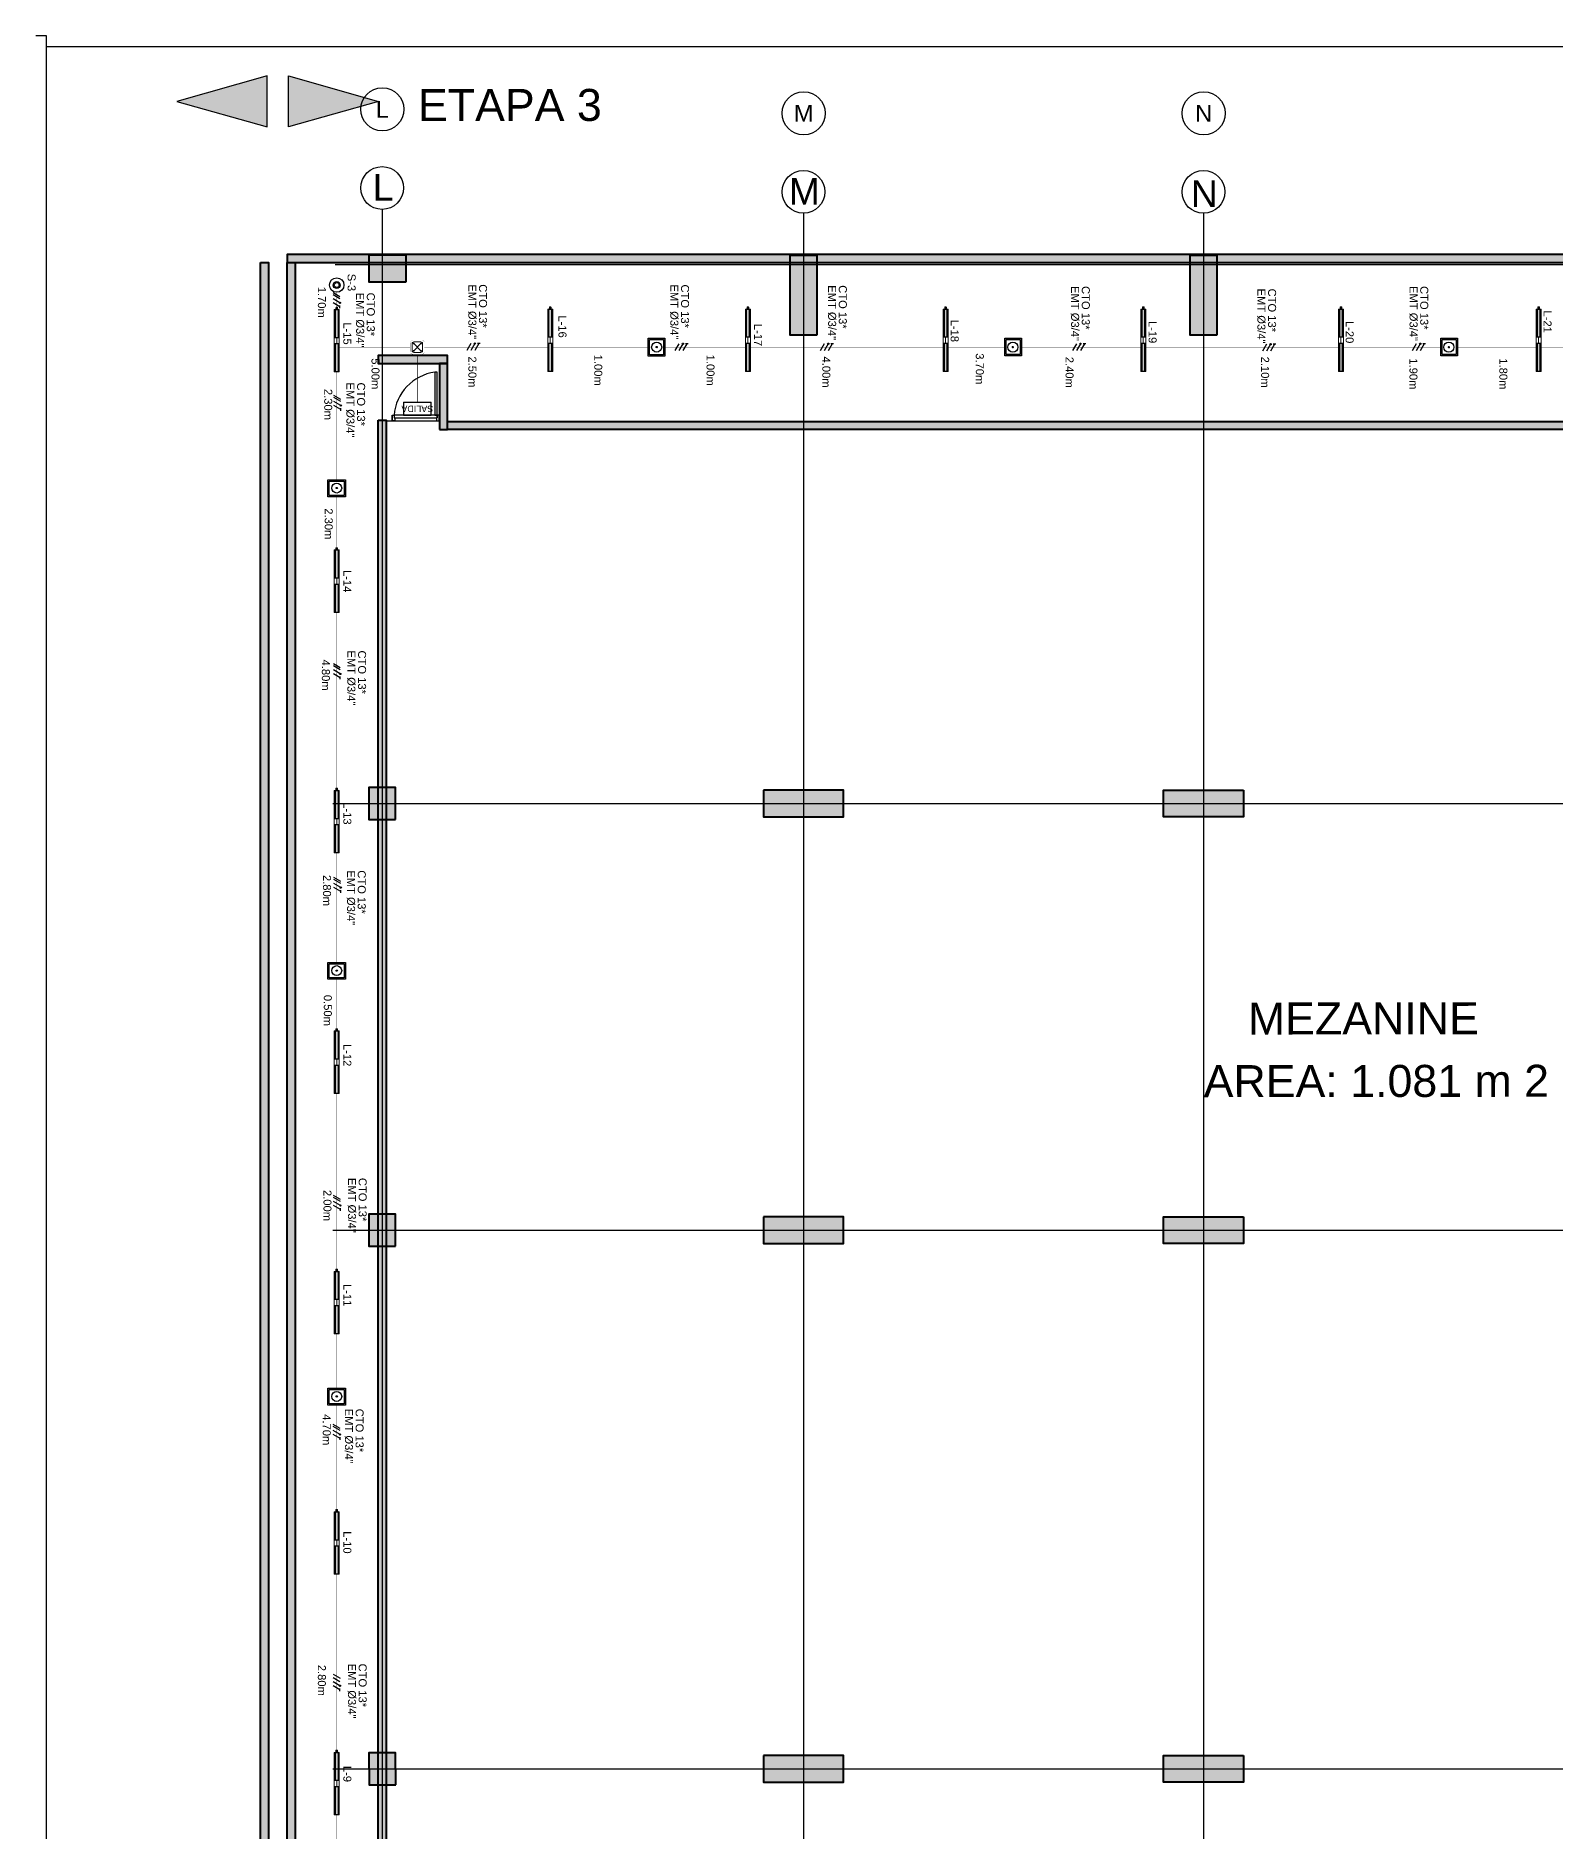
# Model space of a CAD drawing. Header units: millimetres. Extents: x -363 to 427, y -108 to 824.
# Drawn here: x 288.28 to 316.77, y -62.94 to -29.28 of the extents above; entities that cross this region are included whole.
import ezdxf
from ezdxf.enums import TextEntityAlignment as Align
from ezdxf.lldxf.tags import DXFTag

# ---------------------------------------------------------------- set-up
doc = ezdxf.new("R2010")
doc.units = ezdxf.units.MM
for name, pattern in [('Center', [50.8, 31.75, -6.35, 6.35, -6.35]), ('HIDDEN', [9.525, 6.35, -3.175]), ('LÍNEAS_OCULTASX2', [0.75, 0.5, -0.25])]:
    doc.linetypes.add(name, pattern=pattern)
for name, color, linetype in [('-ALAMBRADO', 7, 'Continuous'), ('1amobla', 2, 'Continuous'), ('A-columnas', 6, 'Continuous'), ('A_CIRCULO DE EJES', 252, 'Continuous'), ('AREA CIRCULACION', 8, 'Continuous'), ('CAJA DE PASO', 86, 'Continuous'), ('EJE-ESTRUCTURA', 8, 'Center'), ('F-2', 8, 'Continuous'), ('GG_EMERGENCIA 03', 1, 'Continuous'), ('GG_LUMINARIA LED HERMETICA', 1, 'Continuous'), ('JCA_HATCH 254', 252, 'Continuous'), ('JCA_TEXTO1', 8, 'Continuous'), ('JCA_TEXTO2', 8, 'Continuous'), ('MUEBLE', 8, 'Continuous'), ('SENSOR MOVIMIENTO', 3, 'Continuous'), ('Textos-espacios', 8, 'Continuous')]:
    doc.layers.add(name, color=color, linetype=linetype)
for name, color, linetype, lineweight in [('-CN-GYD-INTERRUPTORES DE PARED', 3, 'Continuous', 20), ('-CN-GYD-TUBERÍA TOMACORRIENTE', 5, 'Continuous', 5), ('-CN-GYD-TUBERÍA TOMACORRIENTE PVC', 86, 'Continuous', 18), ('_TEXTO', 7, 'Continuous', 9), ('Estructura', 250, 'Continuous', 40), ('L', 7, 'Continuous', 15), ('LUMINARIA DE EMERGENCIA PARA SOBREPONER', 1, 'Continuous', 25), ('TEXTOS', 251, 'Continuous', 20)]:
    doc.layers.add(name, color=color, linetype=linetype, lineweight=lineweight)
doc.layers.add('A-HATCH CONCRETO', color=7, linetype='Continuous', true_color=0xcfcfcf)
doc.layers.add('HACHTCOLUMNA', color=7, linetype='Continuous', true_color=0x5c5c5c)
doc.layers.add('Muro', color=250, linetype='Continuous', lineweight=40, true_color=0x333333)
doc.styles.add('A_TEXT1', font='arial.ttf')
doc.styles.get("Standard").update_dxf_attribs({"font": 'arial.ttf'})
doc.styles.add('style2', font='arial.ttf', dxfattribs={"width": 1.5})
tags = doc.linetypes.add('EMT_LINE', pattern='A,0.5,-0.2,["EMT",Standard,S=0.1,R=0,X=-0.1,Y=-0.05],-0.25', length=0.95).pattern_tags.tags
tags[6] = DXFTag(74, 10)
pattern_1 = [(270, (73.633, -1.35), (10.40324, -6.00631), [1.50158, -10.51105]), (360, (73.6335, -2.101), (10.40324, 6.00631), [0.75079, -20.05569]), (360, (73.6335, -2.289), (10.40324, 6.00631), [0.60063, -20.20584]), (360, (73.6335, -1.9134), (10.40324, 6.00631), [0.60063, -20.20584]), (330, (73.633, -2.477), (10.40324, 6.00631), [0.4805, -11.53212]), (30, (73.633, -1.726), (4e-09, 12.01262), [0.4805, -11.53212])]
pattern_2 = [(0, (0, 0), (0, 6.985), [5.08, -1.905]), (90, (0, 0), (-6.985, 4e-16), [5.08, -1.905])]

# ---------------------------------------------------------------- blocks, each defined once
blk = doc.blocks.new('O6C20-MDW')
at = {"layer": 'SENSOR MOVIMIENTO'}
for radius in [129, 62.1, 43.1]:
    blk.add_circle((63166, 32657), radius, dxfattribs=at)
blk = doc.blocks.new('2x')
at = {"layer": '-ALAMBRADO'}
h = blk.add_hatch(color=256, dxfattribs=at)
edge = h.paths.add_edge_path()
edge.add_arc((0.075, 0.13), 0.025, 0, 360)
for p, q in [((-0.075, 0.13), (-0.225, -0.13)), ((0.075, 0.13), (-0.075, -0.13)), ((0.225, 0.13), (0.075, -0.13))]:
    blk.add_line(p, q, dxfattribs=at)
blk.add_lwpolyline([(0.275, 0.13), (0.175, 0.13)], dxfattribs=at)
blk.add_circle((0.075, 0.13), 0.025, dxfattribs=at)
blk = doc.blocks.new('*U566')
at = {"layer": '-ALAMBRADO'}
blk.add_blockref('2x', (0, 0), dxfattribs=at)
blk = doc.blocks.new('GG_HERMETICA')
h = blk.add_hatch()
h.set_pattern_fill('SWAMP', color=252, scale=0.472938, angle=270)
h.set_pattern_definition(pattern_1)
h.paths.add_polyline_path([(-20, -30), (-20, 17), (-550, 17), (-550, -30)])
h = blk.add_hatch()
h.set_pattern_fill('SWAMP', color=252, scale=0.472938, angle=270)
h.set_pattern_definition(pattern_1)
h.paths.add_polyline_path([(620, -30), (620, 17), (90, 17), (90, -30)])
at = {"layer": '-CN-GYD-INTERRUPTORES DE PARED', "color": 1, "extrusion": (0, 0, -1)}
for p, q in [((-550, -53), (-550, 40)), ((-550, 40), (-525, 40)), ((-525, 40), (-20, 40)), ((90, 40), (620, 40)), ((620, 40), (620, -53)), ((-20, -53), (-550, -53)), ((594, -53), (90, -53)), ((620, -53), (594, -53))]:
    blk.add_line(p, q, dxfattribs=at)
at = {"layer": '-CN-GYD-INTERRUPTORES DE PARED', "color": 1}
for p, q in [((90, 40), (-20, 40)), ((-20, 40), (-20, -53)), ((90, -53), (90, 40)), ((622, 6), (620, 6)), ((620, 6), (620, -6)), ((622, 10), (623, 11)), ((622, 8), (622, 10)), ((622, 7), (622, 8)), ((622, 5), (622, 7)), ((622, -6), (622, 6)), ((623, 4), (622, 5)), ((622, -3), (623, 1)), ((623, 11), (623, 11)), ((623, 11), (630, 11)), ((623, 1), (623, 4)), ((623, 1), (623, 1)), ((630, 11), (630, 6)), ((630, 6), (631, 6)), ((631, 6), (631, 9)), ((631, 9), (639, 9)), ((639, 9), (639, 6)), ((639, 6), (640, 6)), ((640, 10), (650, 10)), ((640, 6), (640, 10)), ((650, 10), (652, 8)), ((652, 8), (656, 8)), ((656, 8), (658, 8)), ((658, 8), (661, 5)), ((661, 5), (661, -6)), ((-20, -6), (90, -6)), ((620, -19), (620, -6)), ((622, -19), (620, -19)), ((622, -6), (622, -3)), ((622, -6), (622, -9)), ((622, -6), (622, -19)), ((622, -9), (623, -13)), ((623, -17), (622, -18)), ((622, -18), (622, -19)), ((622, -19), (622, -21)), ((622, -21), (622, -22)), ((622, -22), (623, -24)), ((623, -13), (623, -14)), ((623, -14), (623, -17)), ((623, -24), (623, -24)), ((623, -24), (630, -24)), ((630, -24), (630, -19)), ((630, -19), (631, -19)), ((631, -19), (631, -22)), ((631, -22), (639, -22)), ((639, -22), (639, -19)), ((639, -19), (640, -19)), ((640, -19), (640, -22)), ((640, -22), (650, -22)), ((650, -22), (652, -20)), ((652, -20), (656, -20)), ((656, -20), (658, -20)), ((658, -20), (661, -17)), ((661, -17), (661, -6))]:
    blk.add_line(p, q, dxfattribs=at)
for points in [[(623, 4), (630, 4)], [(623, 1), (630, 1)], [(629, 11), (629, 4), (629, 1), (629, -6)], [(630, 6), (630, -6)], [(631, 6), (631, -6)], [(639, 2), (631, 2)], [(639, 6), (639, -6)], [(640, 6), (640, -6)], [(640, 1), (650, 1), (650, 3), (640, 3)], [(650, 3), (652, 5)], [(650, 1), (652, -3)], [(652, 8), (652, -6)], [(-20, -53), (90, -53)], [(623, -14), (630, -14)], [(623, -17), (630, -17)], [(629, -24), (629, -17), (629, -14), (629, -6)], [(630, -19), (630, -6)], [(631, -19), (631, -6)], [(639, -15), (631, -15)], [(639, -19), (639, -6)], [(640, -19), (640, -6)], [(640, -14), (650, -14), (650, -15), (640, -15)], [(650, -14), (652, -10)], [(650, -15), (652, -17)], [(652, -20), (652, -6)]]:
    blk.add_lwpolyline(points, dxfattribs=at)
at = {"color": 1}
for points in [[(-20, 17), (-20, -30), (-550, -30), (-550, 17)], [(620, 17), (620, -30), (90, -30), (90, 17)]]:
    blk.add_lwpolyline(points, close=True, dxfattribs=at)
blk = doc.blocks.new('3x')
at = {"layer": '-ALAMBRADO'}
h = blk.add_hatch(color=256, dxfattribs=at)
edge = h.paths.add_edge_path()
edge.add_arc((0.078, 0.13), 0.025, 0, 360)
for p, q in [((-0.152, 0.13), (-0.302, -0.13)), ((-0.072, 0.13), (-0.222, -0.13)), ((0.078, 0.13), (-0.072, -0.13)), ((0.228, 0.13), (0.078, -0.13))]:
    blk.add_line(p, q, dxfattribs=at)
blk.add_lwpolyline([(0.278, 0.13), (0.178, 0.13)], dxfattribs=at)
blk.add_circle((0.078, 0.13), 0.025, dxfattribs=at)
blk = doc.blocks.new('*U583')
at = {"layer": '-ALAMBRADO'}
blk.add_blockref('3x', (0, 0), dxfattribs=at)
blk = doc.blocks.new('1')
at = {"layer": '-ALAMBRADO'}
blk.add_line((0.075, 0.13), (-0.075, -0.13), dxfattribs=at)
blk = doc.blocks.new('*U582')
at = {"layer": '-ALAMBRADO'}
blk.add_blockref('1', (0, 0), dxfattribs=at)
blk = doc.blocks.new('A_B_Eje')
at = {"layer": 'A_CIRCULO DE EJES', "ltscale": 1.5}
blk.add_circle((0, 0), 0.0045, dxfattribs=at)
at = {"layer": 'A_CIRCULO DE EJES', "ltscale": 1.5, "style": 'A_TEXT1'}
blk.add_attdef('EJE', text='', height=0.0035, dxfattribs=at).set_placement((0, 0), align=Align.MIDDLE_CENTER)
blk = doc.blocks.new('estructura etapa 3')
at = {"layer": 'HACHTCOLUMNA', "transparency": 33554687}
h = blk.add_hatch(color=256, dxfattribs=at)
h.paths.add_polyline_path([(-891.651, -6658.124), (-891.651, -6657.624), (-892.35, -6657.624), (-892.35, -6658.124)])
h.paths.add_polyline_path([(-849.354, -6658.124), (-849.354, -6657.624), (-850.055, -6657.624), (-850.055, -6658.124)])
h.paths.add_polyline_path([(-856.154, -6658.124), (-856.154, -6657.624), (-856.654, -6657.624), (-856.654, -6658.124)])
h.paths.add_polyline_path([(-876.45, -6659.124), (-876.95, -6659.124), (-876.95, -6657.624), (-876.45, -6657.624)])
h.paths.add_polyline_path([(-883.95, -6659.124), (-884.45, -6659.124), (-884.45, -6657.624), (-883.95, -6657.624)])
h.paths.add_polyline_path([(-860.452, -6659.124), (-860.952, -6659.124), (-860.952, -6657.624), (-860.452, -6657.624)])
h.paths.add_polyline_path([(-867.95, -6659.124), (-868.45, -6659.124), (-868.45, -6657.624), (-867.95, -6657.624)])
h.paths.add_polyline_path([(-891.85, -6668.199), (-891.851, -6667.599), (-892.35, -6667.599), (-892.349, -6668.199)])
h.paths.add_polyline_path([(-849.354, -6668.199), (-849.354, -6667.599), (-849.854, -6667.599), (-849.854, -6668.199)])
h.paths.add_polyline_path([(-856.154, -6668.149), (-856.154, -6667.649), (-856.654, -6667.649), (-856.654, -6668.149)])
h.paths.add_polyline_path([(-859.952, -6667.649), (-859.952, -6668.149), (-861.452, -6668.149), (-861.452, -6667.649)])
h.paths.add_polyline_path([(-875.95, -6667.649), (-875.95, -6668.149), (-877.45, -6668.149), (-877.45, -6667.649)])
h.paths.add_polyline_path([(-868.95, -6667.649), (-868.95, -6668.149), (-867.45, -6668.149), (-867.45, -6667.649)])
h.paths.add_polyline_path([(-884.95, -6667.649), (-884.95, -6668.149), (-883.45, -6668.149), (-883.45, -6667.649)])
h.paths.add_polyline_path([(-891.85, -6676.199), (-891.85, -6675.599), (-892.349, -6675.599), (-892.349, -6676.199)])
h.paths.add_polyline_path([(-849.354, -6676.199), (-849.354, -6675.599), (-849.854, -6675.599), (-849.854, -6676.199)])
h.paths.add_polyline_path([(-856.154, -6676.149), (-856.154, -6675.649), (-856.654, -6675.649), (-856.654, -6676.149)])
h.paths.add_polyline_path([(-859.952, -6675.649), (-859.952, -6676.149), (-861.452, -6676.149), (-861.452, -6675.649)])
h.paths.add_polyline_path([(-875.95, -6675.649), (-875.95, -6676.149), (-877.45, -6676.149), (-877.45, -6675.649)])
h.paths.add_polyline_path([(-868.95, -6675.649), (-868.95, -6676.149), (-867.45, -6676.149), (-867.45, -6675.649)])
h.paths.add_polyline_path([(-884.95, -6675.649), (-884.95, -6676.149), (-883.45, -6676.149), (-883.45, -6675.649)])
h.paths.add_polyline_path([(-891.847, -6686.299), (-891.851, -6685.699), (-892.35, -6685.699), (-892.346, -6686.299)])
h.paths.add_polyline_path([(-849.354, -6686.299), (-849.354, -6685.699), (-849.854, -6685.699), (-849.854, -6686.299)])
h.paths.add_polyline_path([(-856.154, -6686.249), (-856.154, -6685.749), (-856.654, -6685.749), (-856.654, -6686.249)])
h.paths.add_polyline_path([(-859.952, -6685.749), (-859.952, -6686.249), (-861.452, -6686.249), (-861.452, -6685.749)])
h.paths.add_polyline_path([(-875.95, -6685.749), (-875.95, -6686.249), (-877.45, -6686.249), (-877.45, -6685.749)])
h.paths.add_polyline_path([(-868.95, -6685.749), (-868.95, -6686.249), (-867.45, -6686.249), (-867.45, -6685.749)])
h.paths.add_polyline_path([(-884.95, -6685.749), (-884.95, -6686.249), (-883.45, -6686.249), (-883.45, -6685.749)])
h.paths.add_polyline_path([(-849.353, -6694.294), (-849.354, -6693.699), (-849.855, -6693.699), (-849.854, -6694.294)])
h.paths.add_polyline_path([(-856.054, -6694.249), (-856.054, -6693.749), (-856.654, -6693.749), (-856.654, -6694.249)])
h.paths.add_polyline_path([(-891.651, -6694.249), (-891.651, -6693.749), (-892.35, -6693.749), (-892.35, -6694.249)])
h.paths.add_polyline_path([(-859.952, -6693.749), (-859.952, -6694.249), (-861.452, -6694.249), (-861.452, -6693.749)])
h.paths.add_polyline_path([(-875.95, -6693.749), (-875.95, -6694.249), (-877.45, -6694.249), (-877.45, -6693.749)])
h.paths.add_polyline_path([(-868.95, -6693.749), (-868.95, -6694.249), (-867.45, -6694.249), (-867.45, -6693.749)])
h.paths.add_polyline_path([(-884.95, -6693.749), (-884.95, -6694.249), (-883.45, -6694.249), (-883.45, -6693.749)])
h.paths.add_polyline_path([(-849.359, -6703.974), (-849.359, -6703.374), (-849.859, -6703.374), (-849.859, -6703.974)])
h.paths.add_polyline_path([(-856.054, -6703.924), (-856.054, -6703.424), (-856.654, -6703.424), (-856.654, -6703.924)])
h.paths.add_polyline_path([(-867.95, -6704.924), (-867.95, -6703.424), (-868.45, -6703.424), (-868.45, -6704.924)])
h.paths.add_polyline_path([(-891.651, -6703.924), (-891.651, -6703.424), (-892.35, -6703.424), (-892.35, -6703.924)])
h.paths.add_polyline_path([(-861.847, -6703.424), (-860.347, -6703.424), (-860.347, -6703.924), (-861.847, -6703.924)])
h.paths.add_polyline_path([(-883.95, -6704.924), (-883.95, -6703.424), (-884.45, -6703.424), (-884.45, -6704.924)])
h.paths.add_polyline_path([(-876.45, -6704.924), (-876.45, -6703.424), (-876.95, -6703.424), (-876.95, -6704.924)])
h.paths.add_polyline_path([(-849.354, -6711.949), (-849.354, -6711.449), (-850.054, -6711.449), (-850.054, -6711.949)])
h.paths.add_polyline_path([(-855.954, -6711.949), (-855.954, -6711.449), (-856.654, -6711.449), (-856.654, -6711.949)])
h.paths.add_polyline_path([(-891.65, -6711.949), (-891.65, -6711.449), (-892.35, -6711.449), (-892.35, -6711.949)])
h.paths.add_polyline_path([(-860.952, -6711.949), (-860.952, -6709.549), (-860.452, -6709.549), (-860.452, -6711.949)])
h.paths.add_polyline_path([(-868.45, -6709.549), (-868.45, -6711.949), (-867.95, -6711.949), (-867.95, -6709.549)])
h.paths.add_polyline_path([(-876.95, -6709.549), (-876.95, -6711.949), (-876.45, -6711.949), (-876.45, -6709.549)])
h.paths.add_polyline_path([(-883.95, -6709.549), (-883.95, -6711.949), (-884.45, -6711.949), (-884.45, -6709.549)])
at = {"layer": 'EJE-ESTRUCTURA'}
for p, q in [((-892.1, -6656.762), (-892.1, -6713.089)), ((-884.2, -6656.835), (-884.2, -6713.089)), ((-876.7, -6656.837), (-876.7, -6713.089)), ((-892.986, -6657.799), (-848.94, -6657.799)), ((-893.028, -6667.899), (-848.888, -6667.899)), ((-893.028, -6675.899), (-848.888, -6675.899)), ((-893.028, -6685.999), (-848.888, -6685.999))]:
    blk.add_line(p, q, dxfattribs=at)
at = {"layer": 'Estructura'}
for points in [[(-891.651, -6658.124), (-891.651, -6657.624), (-892.35, -6657.624), (-892.35, -6658.124)], [(-883.95, -6659.124), (-884.45, -6659.124), (-884.45, -6657.624), (-883.95, -6657.624)], [(-876.45, -6659.124), (-876.95, -6659.124), (-876.95, -6657.624), (-876.45, -6657.624)], [(-891.85, -6668.199), (-891.851, -6667.599), (-892.35, -6667.599), (-892.349, -6668.199)], [(-884.95, -6667.649), (-884.95, -6668.149), (-883.45, -6668.149), (-883.45, -6667.649)], [(-875.95, -6667.649), (-875.95, -6668.149), (-877.45, -6668.149), (-877.45, -6667.649)], [(-891.85, -6676.199), (-891.85, -6675.599), (-892.349, -6675.599), (-892.349, -6676.199)], [(-884.95, -6675.649), (-884.95, -6676.149), (-883.45, -6676.149), (-883.45, -6675.649)], [(-875.95, -6675.649), (-875.95, -6676.149), (-877.45, -6676.149), (-877.45, -6675.649)], [(-891.847, -6686.299), (-891.851, -6685.699), (-892.35, -6685.699), (-892.346, -6686.299)], [(-884.95, -6685.749), (-884.95, -6686.249), (-883.45, -6686.249), (-883.45, -6685.749)], [(-875.95, -6685.749), (-875.95, -6686.249), (-877.45, -6686.249), (-877.45, -6685.749)]]:
    blk.add_lwpolyline(points, close=True, dxfattribs=at)
at = {"layer": 'JCA_TEXTO1', "linetype": 'Continuous'}
for centre in [(-892.103, -6656.362), (-884.203, -6656.435), (-876.703, -6656.436)]:
    blk.add_circle(centre, 0.401, dxfattribs=at)
at = {"layer": 'JCA_TEXTO2', "style": 'style2'}
for s, p in [('L', (-892.279, -6656.601)), ('M', (-884.477, -6656.676)), ('N', (-876.94, -6656.716))]:
    blk.add_text(s, height=0.5, rotation=0.0293, dxfattribs=at).set_placement(p)
blk = doc.blocks.new('A$Cc39617f2')
at = {"layer": 'A-HATCH CONCRETO', "linetype": 'Continuous', "ltscale": 0.3, "transparency": 33554687}
h = blk.add_hatch(color=256, dxfattribs=at)
h.dxf.hatch_style = 1
h.paths.add_polyline_path([(220.765, 56.814), (220.765, 56.964), (176.233, 56.964), (176.233, 56.814)])
h = blk.add_hatch(color=256, dxfattribs=at)
h.dxf.hatch_style = 1
h.paths.add_polyline_path([(175.733, 56.814), (175.883, 56.814), (175.883, 2.614), (175.733, 2.614)])
h = blk.add_hatch(color=256, dxfattribs=at)
h.dxf.hatch_style = 1
h.paths.add_polyline_path([(176.233, 56.814), (176.383, 56.814), (176.383, 2.953), (176.233, 2.953)])
h = blk.add_hatch(color=256, dxfattribs=at)
h.dxf.hatch_style = 1
h.paths.add_polyline_path([(179.244, 54.923), (179.244, 55.073), (177.944, 55.073), (177.944, 54.923)])
h = blk.add_hatch(color=256, dxfattribs=at)
h.dxf.hatch_style = 1
h.paths.add_polyline_path([(179.094, 53.684), (179.244, 53.684), (179.244, 54.923), (179.094, 54.923)])
h = blk.add_hatch(color=256, dxfattribs=at)
h.dxf.hatch_style = 1
h.paths.add_polyline_path([(177.944, 53.864), (178.094, 53.864), (178.094, 20.814), (177.943, 20.814)])
h = blk.add_hatch(color=256, dxfattribs=at)
h.dxf.hatch_style = 1
h.paths.add_polyline_path([(179.244, 53.684), (179.244, 53.834), (205.214, 53.834), (205.214, 53.684)])
at = {"layer": 'JCA_HATCH 254'}
for points in [[(174.165, 59.838), (175.858, 59.362), (175.858, 60.314)], [(177.95, 59.838), (176.258, 59.362), (176.258, 60.314)]]:
    blk.add_hatch(color=256, dxfattribs=at).paths.add_polyline_path(points)
at = {"linetype": 'HIDDEN', "ltscale": 0.3}
for points in [[(178.09, 53.851), (179.094, 53.851), (179.094, 53.684), (210.178, 53.684), (210.178, 56.814), (220.632, 56.814), (220.632, 38.739), (220.614, 38.739), (220.614, 27.269), (201.421, 27.269)], [(178.094, 27.269), (178.094, 53.851)]]:
    blk.add_lwpolyline(points, dxfattribs=at)
at = {"layer": '1amobla', "color": 7, "linetype": 'Continuous', "ltscale": 0.3, "true_color": 0xffffff}
blk.add_lwpolyline([(171.723, 60.865), (224.765, 60.865), (224.765, -1.386), (171.723, -1.386)], close=True, dxfattribs=at)
blk.add_lwpolyline([(171.723, 60.865), (224.765, 60.865), (224.765, -1.386), (171.723, -1.386)], close=True, dxfattribs=at)
at = {"layer": 'A-columnas'}
blk.add_lwpolyline([(171.723, 60.865), (171.723, 61.065), (171.523, 61.065)], dxfattribs=at)
at = {"layer": 'AREA CIRCULACION'}
blk.add_line((176.233, 27.113), (176.233, 56.814), dxfattribs=at)
at = {"layer": 'F-2'}
for points in [[(178.194, 53.941), (178.206, 53.941), (178.206, 53.862), (178.194, 53.862)], [(178.194, 53.941), (178.206, 53.941), (178.206, 53.862), (178.194, 53.862)], [(178.251, 53.907), (178.251, 53.851), (178.206, 53.851), (178.206, 53.952), (178.24, 53.952), (178.24, 53.907), (178.251, 53.907)], [(178.251, 53.907), (178.251, 53.851), (178.206, 53.851), (178.206, 53.952), (178.24, 53.952), (178.24, 53.907), (178.251, 53.907)]]:
    blk.add_lwpolyline(points, dxfattribs=at)
at = {"layer": 'MUEBLE', "linetype": 'HIDDEN'}
for points in [[(179.003, 53.952), (179.049, 53.952), (179.049, 54.761), (179.003, 54.761)], [(179.003, 53.952), (179.049, 53.952), (179.049, 54.761), (179.003, 54.761)], [(179.049, 53.907), (179.049, 53.952), (178.24, 53.952), (178.24, 53.907)], [(179.049, 53.907), (179.049, 53.952), (178.24, 53.952), (178.24, 53.907)]]:
    blk.add_lwpolyline(points, close=True, dxfattribs=at)
for points in [[(179.037, 53.907), (179.037, 53.851), (179.083, 53.851), (179.083, 53.952), (179.049, 53.952), (179.049, 53.907), (179.037, 53.907)], [(179.037, 53.907), (179.037, 53.851), (179.083, 53.851), (179.083, 53.952), (179.049, 53.952), (179.049, 53.907), (179.037, 53.907)], [(179.094, 53.941), (179.083, 53.941), (179.083, 53.862), (179.094, 53.862)], [(179.094, 53.941), (179.083, 53.941), (179.083, 53.862), (179.094, 53.862)]]:
    blk.add_lwpolyline(points, dxfattribs=at)
blk.add_arc((179.125, 53.882), 0.888, 97.8945, 175.4314, dxfattribs=at)
blk.add_arc((179.125, 53.882), 0.888, 97.8945, 175.4314, dxfattribs=at)
at = {"layer": 'Muro'}
for points in [[(220.765, 56.814), (220.765, 56.964), (176.233, 56.964), (176.233, 56.814)], [(175.733, 56.814), (175.883, 56.814), (175.883, 2.614), (175.733, 2.614)], [(175.733, 56.814), (175.883, 56.814), (175.883, 2.614), (175.733, 2.614)], [(176.233, 56.814), (176.383, 56.814), (176.383, 2.953), (176.233, 2.953)], [(179.244, 54.923), (179.244, 55.073), (177.944, 55.073), (177.944, 54.923)], [(179.094, 53.684), (179.244, 53.684), (179.244, 54.923), (179.094, 54.923)], [(177.944, 53.864), (178.094, 53.864), (178.094, 20.814), (177.943, 20.814)], [(179.244, 53.684), (179.244, 53.834), (205.214, 53.834), (205.214, 53.684)]]:
    blk.add_lwpolyline(points, close=True, dxfattribs=at)
at = {"layer": 'Textos-espacios'}
for points in [[(174.165, 59.838), (175.858, 59.362), (175.858, 60.314)], [(177.95, 59.838), (176.258, 59.362), (176.258, 60.314)]]:
    blk.add_lwpolyline(points, close=True, dxfattribs=at)
at = {"layer": 'Muro'}
blk.add_blockref('estructura etapa 3', (1070.118, 6714.576), dxfattribs=at)
at = {"layer": 'TEXTOS'}
blk.add_text('ETAPA 3', height=0.6, rotation=0.0669, dxfattribs=at).set_placement((178.687, 59.467))
at = {"layer": 'TEXTOS', "char_height": 0.6, "attachment_point": 1, "rotation": 0.0669}
for s, insert in [('MEZANINE', (194.248, 42.943, 100.629)), ('AREA: 1.081 m 2', (193.419, 41.769, 100.629))]:
    blk.add_mtext_dynamic_manual_height_columns(s, width=6.78309, gutter_width=5, heights=[0], dxfattribs=dict(at, insert=insert))
blk = doc.blocks.new('A$Cc7fbbbd8')
at = {"layer": 'GG_EMERGENCIA 03', "ltscale": 0.3}
h = blk.add_hatch(dxfattribs=at)
h.set_pattern_fill('ANSI31', color=256, scale=0.0005, angle=90)
h.set_pattern_definition([(135, (0.0614115, 0.0595737), (-0.00112253, -0.00112253), [])])
edge = h.paths.add_edge_path()
edge.add_arc((0.061, 0.1), 0.00475, 0, 360)
for points in [[(-0.005, 0.035), (-0.005, 0.161), (0.128, 0.161), (0.128, 0.035)], [(0.005, 0.045), (0.005, 0.151), (0.118, 0.151), (0.118, 0.045)]]:
    blk.add_lwpolyline(points, close=True, dxfattribs=at)
for radius in [0.0376, 0.00475]:
    blk.add_circle((0.061, 0.1), radius, dxfattribs=at)
blk = doc.blocks.new('Salida_3.8W')
h = blk.add_hatch()
h.set_pattern_fill('ANGLE', color=256)
h.set_pattern_definition(pattern_2)
h.paths.add_polyline_path([(0.434, -0.01), (0.434, 0.303), (-0.434, 0.303), (-0.434, -0.01)])
h.paths.add_polyline_path([(-0.424, 0), (-0.424, 0.293), (0.424, 0.293), (0.424, 0)], flags=16)
h = blk.add_hatch()
h.set_pattern_fill('ANGLE', color=256)
h.set_pattern_definition(pattern_2)
h.paths.add_polyline_path([(0.434, -0.01), (0.434, 0.303), (-0.434, 0.303), (-0.434, -0.01)])
h.paths.add_polyline_path([(-0.424, 0), (-0.424, 0.293), (0.424, 0.293), (0.424, 0)], flags=16)
at = {"layer": 'L'}
h = blk.add_hatch(dxfattribs=at)
h.set_pattern_fill('ANGLE', color=3)
h.set_pattern_definition([(0, (-44.6785, -37.2514), (0, 6.985), [5.08, -1.905]), (90, (-44.6785, -37.2514), (-6.985, 4e-16), [5.08, -1.905])])
h.paths.add_polyline_path([(0.434, -0.01), (0.434, 0.303), (-0.434, 0.303), (-0.434, -0.01)])
h.paths.add_polyline_path([(-0.424, 0), (-0.424, 0.293), (0.424, 0.293), (0.424, 0)], flags=16)
h = blk.add_hatch(color=3, dxfattribs=at)
h.paths.add_polyline_path([(0.434, -0.01), (0.434, 0.303), (-0.434, 0.303), (-0.434, -0.01)])
h.paths.add_polyline_path([(-0.424, 0), (-0.424, 0.293), (0.424, 0.293), (0.424, 0)], flags=16)
at = {"layer": 'L', "color": 3}
for points in [[(-0.434, 0.303), (0.434, 0.303), (0.434, -0.01), (-0.434, -0.01)], [(-0.424, 0.293), (0.424, 0.293), (0.424, 0), (-0.424, 0)]]:
    blk.add_lwpolyline(points, close=True, dxfattribs=at)
at = {"layer": 'L', "color": 3, "insert": (0, 0.146, 712.661), "char_height": 0.15, "width": 0.84839, "attachment_point": 5}
blk.add_mtext('\\pxqc;SALIDA', dxfattribs=at)
blk = doc.blocks.new('Caja de paso')
at = {"layer": '-CN-GYD-TUBERÍA TOMACORRIENTE PVC', "const_width": 0.00173}
blk.add_lwpolyline([(-0.111, 0.067), (-0.111, -0.067, 0.414214), (-0.067, -0.111), (0.067, -0.111, 0.414214), (0.111, -0.067), (0.111, 0.067, 0.414214), (0.067, 0.111), (-0.067, 0.111, 0.414214)], format="xyb", close=True, dxfattribs=at)
at = {"layer": '-CN-GYD-TUBERÍA TOMACORRIENTE PVC'}
blk.add_lwpolyline([(-0.057, -0.082), (0.057, -0.082, 0.414214), (0.082, -0.057), (0.082, 0.057, 0.414214), (0.057, 0.082), (-0.057, 0.082, 0.414214), (-0.082, 0.057), (-0.082, -0.057, 0.414214)], format="xyb", close=True, dxfattribs=at)
at = {"layer": '-CN-GYD-TUBERÍA TOMACORRIENTE PVC', "linetype": 'LÍNEAS_OCULTASX2'}
for points in [[(-0.057, 0.057), (0.057, -0.057)], [(0.057, 0.057), (-0.057, -0.057)]]:
    blk.add_lwpolyline(points, dxfattribs=at)
at = {"layer": '-CN-GYD-TUBERÍA TOMACORRIENTE PVC'}
for centre in [(-0.057, 0.057), (0.057, 0.057), (-0.057, -0.057), (0.057, -0.057)]:
    blk.add_circle(centre, 0.00665, dxfattribs=at)

msp = doc.modelspace()

# ---------------------------------------------------------------- linework, layer by layer
at = {"layer": '-CN-GYD-TUBERÍA TOMACORRIENTE', "linetype": 'EMT_LINE', "ltscale": 15, "const_width": 0.01}
for points in [[(293.924, -34.372), (293.924, -34.091)], [(295.301, -35.119), (293.971, -35.119)], [(295.434, -36.151), (295.434, -35.252)], [(297.88, -35.119), (295.568, -35.119)], [(299.759, -35.119), (297.972, -35.119)], [(301.586, -35.119), (300.044, -35.119)], [(305.293, -35.119), (301.679, -35.119)], [(306.464, -35.119), (305.386, -35.119)], [(309, -35.119), (306.764, -35.119)], [(312.706, -35.119), (309.092, -35.119)], [(314.639, -35.119), (312.799, -35.119)], [(316.413, -35.119), (314.939, -35.119)], [(317.541, -35.119), (316.827, -35.119), (316.505, -35.119)], [(293.924, -35.583), (293.924, -37.638)], [(293.924, -37.923), (293.924, -38.88)], [(293.924, -40.091), (293.924, -43.389)], [(293.924, -44.599), (293.924, -46.686)], [(293.924, -46.971), (293.924, -47.897)], [(293.924, -49.108), (293.924, -52.405)], [(293.924, -53.616), (293.924, -54.668)], [(293.924, -54.953), (293.924, -56.914)], [(293.924, -58.124), (293.924, -58.701), (293.924, -61.422)], [(293.924, -62.633), (293.924, -65.568)]]:
    msp.add_lwpolyline(points, dxfattribs=at)

# ---------------------------------------------------------------- block references
msp.add_blockref('A$Cc39617f2', (116.759, -90.349))
ref = msp.add_blockref('A_B_Eje', (294.778, -30.66), dxfattribs=dict(xscale=90, yscale=90, zscale=90))
ref.add_attrib('EJE', 'L', dxfattribs={"color": 7, "ltscale": 1.5, "height": 0.315, "style": 'A_TEXT1'}).set_placement((294.778, -30.66), align=Align.MIDDLE_CENTER)
ref = msp.add_blockref('A_B_Eje', (302.678, -30.735), dxfattribs=dict(xscale=90, yscale=90, zscale=90))
ref.add_attrib('EJE', 'M', dxfattribs={"color": 7, "ltscale": 1.5, "height": 0.315, "style": 'A_TEXT1'}).set_placement((302.678, -30.735), align=Align.MIDDLE_CENTER)
ref = msp.add_blockref('A_B_Eje', (310.178, -30.735), dxfattribs=dict(xscale=90, yscale=90, zscale=90))
ref.add_attrib('EJE', 'N', dxfattribs={"color": 7, "ltscale": 1.5, "height": 0.315, "style": 'A_TEXT1'}).set_placement((310.178, -30.735), align=Align.MIDDLE_CENTER)
at = {"layer": '_TEXTO', "linetype": 'Continuous', "ltscale": 10, "xscale": 0.5, "yscale": 0.5, "zscale": 0.5}
for name, p, rotation in [('*U583', (293.919, -34.249), 270), ('*U583', (293.935, -36.175), 270), ('*U583', (293.925, -41.206), 270), ('*U583', (293.934, -45.211), 270), ('*U583', (293.929, -51.172), 270), ('*U583', (293.92, -55.465), 270), ('*U566', (293.919, -60.177), 270), ('*U582', (293.924, -60.036), 90.00000000000001)]:
    msp.add_blockref(name, p, dxfattribs=dict(at, rotation=rotation))
for p in [(296.475, -35.118), (300.378, -35.119), (303.101, -35.121), (307.831, -35.119), (311.397, -35.129), (314.202, -35.12)]:
    msp.add_blockref('*U566', p, dxfattribs=at)
at = {"layer": 'CAJA DE PASO', "linetype": 'Continuous', "ltscale": 10, "xscale": 1.2, "yscale": 1.2, "zscale": 1.523145158877299}
msp.add_blockref('Caja de paso', (295.434, -35.119), dxfattribs=at)
at = {"layer": 'GG_LUMINARIA LED HERMETICA', "xscale": 0.001, "yscale": 0.001, "zscale": 0.001, "rotation": 90}
for p in [(293.918, -35.033), (297.92, -35.024), (301.626, -35.024), (305.333, -35.024), (309.04, -35.024), (312.746, -35.024), (316.453, -35.025), (293.917, -39.541), (293.917, -44.049), (293.917, -48.558), (293.917, -53.066), (293.917, -57.574), (293.917, -62.083)]:
    msp.add_blockref('GG_HERMETICA', p, dxfattribs=at)
at = {"layer": 'L', "xscale": 0.6, "yscale": 0.8, "rotation": 180}
msp.add_blockref('Salida_3.8W', (295.434, -36.158), dxfattribs=at)
at = {"layer": 'LUMINARIA DE EMERGENCIA PARA SOBREPONER', "xscale": 2.5, "yscale": 2.5, "zscale": 2}
for p, rotation in [((299.672, -34.965), 270), ((306.851, -35.272), 90), ((315.026, -35.272), 90)]:
    msp.add_blockref('A$Cc7fbbbd8', p, dxfattribs=dict(at, rotation=rotation))
for p in [(293.77, -38.01), (293.77, -47.058), (293.77, -55.04)]:
    msp.add_blockref('A$Cc7fbbbd8', p, dxfattribs=at)
at = {"layer": 'SENSOR MOVIMIENTO', "lineweight": 0, "xscale": 0.00105193048980394, "yscale": 0.00105193048980394, "zscale": 0.00105193048980394}
msp.add_blockref('O6C20-MDW', (227.477, -68.308), dxfattribs=at)

# ---------------------------------------------------------------- texts
at = {"layer": 'TEXTOS', "char_height": 0.15, "attachment_point": 1, "rotation": 270}
for s, width, insert in [('S-3', 0.96748, (294.277, -33.744)), ('\\pxqc;L-16', 0.19275, (298.231, -34.637)), ('\\pxqc;L-18', 0.19275, (305.585, -34.717)), ('\\pxqc;L-19', 0.19275, (309.296, -34.741)), ('\\pxqc;L-20', 0.19275, (312.991, -34.741)), ('\\pxqc;L-21', 0.19275, (316.701, -34.545)), ('\\pxqc;L-15', 0.19275, (294.197, -34.767)), ('\\pxqc;L-17', 0.19275, (301.899, -34.795)), ('\\pxqc;L-14', 0.19275, (294.197, -39.411)), ('\\pxqc;L-13', 0.19275, (294.197, -43.764)), ('\\pxqc;L-12', 0.19275, (294.197, -48.295)), ('\\pxqc;L-11', 0.19275, (294.197, -52.795)), ('\\pxqc;L-10', 0.19275, (294.197, -57.431)), ('\\pxqc;L-9', 0.19275, (294.197, -61.772))]:
    msp.add_mtext_dynamic_manual_height_columns(s, width=width, gutter_width=0.325, heights=[0], dxfattribs=dict(at, insert=insert))
for insert, width in [((296.741, -33.94), 1.90535), ((300.529, -33.944), 1.90535), ((303.487, -33.958), 1.90535), ((308.043, -33.974), 1.90535), ((314.389, -33.974), 1.90535), ((294.637, -34.097), 1.90535), ((311.536, -34.021), 1.90535), ((294.455, -35.782), 2.29816), ((294.473, -40.806), 1.76169), ((294.467, -44.927), 1.70587), ((294.484, -50.693), 1.76493), ((294.427, -55.021), 1.72739), ((294.484, -59.799), 1.28197)]:
    msp.add_mtext('\\A1;\\pxsm0.8;CTO 13* \\PEMT Ø3/4"       ', dxfattribs=dict(at, insert=insert, width=width))
for s, insert in [('\\A1;\\pxsm0.8;1.70m   ', (293.719, -33.986)), ('\\A1;\\pxsm0.8;5.00m   ', (294.725, -35.327)), ('\\A1;\\pxsm0.8;2.50m   ', (296.542, -35.293)), ('\\A1;\\pxsm0.8;1.00m   ', (298.902, -35.26)), ('\\A1;\\pxsm0.8;1.00m   ', (301.007, -35.26)), ('\\A1;\\pxsm0.8;4.00m   ', (303.178, -35.295)), ('\\A1;\\pxsm0.8;3.70m   ', (306.056, -35.234)), ('\\A1;\\pxsm0.8;2.40m   ', (307.739, -35.3)), ('\\A1;\\pxsm0.8;2.10m   ', (311.406, -35.297)), ('\\A1;\\pxsm0.8;1.90m   ', (314.187, -35.329)), ('\\A1;\\pxsm0.8;1.80m   ', (315.873, -35.329)), ('\\A1;\\pxsm0.8;2.30m   ', (293.839, -35.902)), ('\\A1;\\pxsm0.8;2.30m   ', (293.848, -38.14)), ('\\A1;\\pxsm0.8;4.80m   ', (293.794, -40.976)), ('\\A1;\\pxsm0.8;2.80m   ', (293.816, -45.014)), ('\\A1;\\pxsm0.8;0.50m   ', (293.831, -47.262)), ('\\A1;\\pxsm0.8;2.00m   ', (293.824, -50.92)), ('\\A1;\\pxsm0.8;4.70m   ', (293.811, -55.124)), ('\\A1;\\pxsm0.8;2.80m   ', (293.719, -59.822))]:
    msp.add_mtext(s, dxfattribs=dict(at, insert=insert))

doc.saveas('drawing.dxf')
